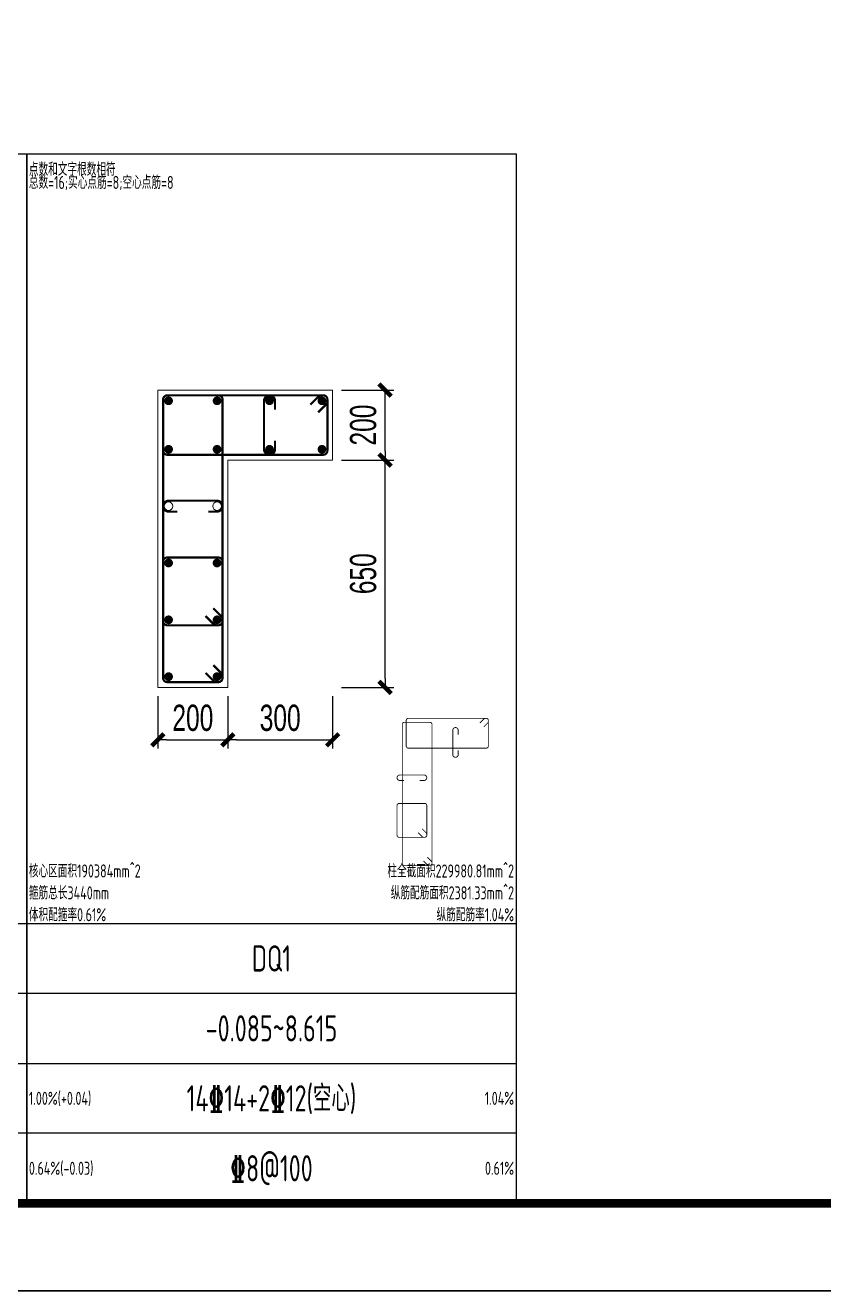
# Model space of a CAD drawing. Extents: x 393367 to 3005760, y 4998 to 826018.
# Drawn here: x 2405727 to 2414860, y 458562 to 473034 of the extents above; entities that cross this region are included whole.
import ezdxf
from ezdxf.enums import TextEntityAlignment as Align

# ---------------------------------------------------------------- set-up
doc = ezdxf.new("R2010")
doc.units = 0
doc.header["$LTSCALE"] = 1000
doc.layers.get('0').update_dxf_attribs({"linetype": 'CONTINUOUS'})
doc.layers.get('Defpoints').update_dxf_attribs({"linetype": 'CONTINUOUS'})
for name, color, linetype in [('-TK', 7, 'CONTINUOUS'), ('TAB', 7, 'CONTINUOUS'), ('z-计算配筋', 7, 'CONTINUOUS'), ('z-详图标注', 3, 'CONTINUOUS')]:
    doc.layers.add(name, color=color, linetype=linetype)
for name, color, linetype, lineweight in [('link', 6, 'CONTINUOUS', 18), ('outline', 7, 'CONTINUOUS', 18), ('REIN', 1, 'CONTINUOUS', 18)]:
    doc.layers.add(name, color=color, linetype=linetype, lineweight=lineweight)
doc.layers.add('yichutu', color=7, linetype='CONTINUOUS', true_color=0xffffff, plot=False)
doc.layers.add('配箍校核', color=34, linetype='CONTINUOUS', plot=False)
doc.styles.add('BW_Dim', font='Bweng.shx', dxfattribs={"width": 0.7, "bigfont": 'hztxt.shx'})
doc.styles.add('BW_Rein', font='Tssdeng.shx', dxfattribs={"width": 0.7, "bigfont": 'hztxt.shx'})
doc.styles.add('TSSD_Rein', font='Tssdeng.shx', dxfattribs={"width": 0.7, "bigfont": 'hztxt.shx'})
doc.dimstyles.new('Cyz_25_100', dxfattribs={"dimtxt": 300, "dimasz": 100, "dimexe": 100, "dimexo": 100, "dimgap": 100, "dimtad": 1, "dimdec": 0, "dimlfac": 0.25, "dimzin": 0, "dimdsep": 46, "dimtxsty": 'BW_Dim', "dimblk": '_bwk', "dimcen": 0, "dimclrt": 7, "dimadec": 0, "dimazin": 0, "dimtfac": 1, "dimtdec": 0, "dimtix": 1, "dimtmove": 2, "dimatfit": 0, "dimfxl": 1, "dimtolj": 1, "dimtzin": 0, "dimarcsym": 0})

# ---------------------------------------------------------------- blocks, each defined once
blk = doc.blocks.new('_bwk')
blk.add_line((-1, 0), (0, 0))
at = {"const_width": 0.5}
blk.add_lwpolyline([(-0.7, -0.7), (0.7, 0.7)], dxfattribs=at)
blk = doc.blocks.new('*D132')
at = {"layer": 'Defpoints', "color": 0}
for p in [(2409243, 468062), (2409843, 468062), (2409243, 465462)]:
    blk.add_point(p, dxfattribs=at)
at = {"layer": 'z-详图标注', "color": 0, "lineweight": -2}
for p, q in [((2409343, 468062), (2409943, 468062)), ((2409843, 465562), (2409843, 467962)), ((2409343, 465462), (2409943, 465462))]:
    blk.add_line(p, q, dxfattribs=at)
at = {"layer": 'z-详图标注', "color": 0, "lineweight": -2, "xscale": 100, "yscale": 100, "zscale": 100}
for p, rotation in [((2409843, 468062), 90), ((2409843, 465462), 270)]:
    blk.add_blockref('_bwk', p, dxfattribs=dict(at, rotation=rotation))
at = {"layer": 'z-详图标注', "color": 7, "insert": (2409593, 466762), "char_height": 300, "attachment_point": 5, "rotation": 90, "style": 'BW_Dim'}
blk.add_mtext('\\A1;650', dxfattribs=at)
blk = doc.blocks.new('*D133')
at = {"layer": 'Defpoints', "color": 0}
for p in [(2409243, 468862), (2409843, 468862), (2409243, 468062)]:
    blk.add_point(p, dxfattribs=at)
at = {"layer": 'z-详图标注', "color": 0, "lineweight": -2}
for p, q in [((2409343, 468862), (2409943, 468862)), ((2409843, 468162), (2409843, 468762)), ((2409343, 468062), (2409943, 468062))]:
    blk.add_line(p, q, dxfattribs=at)
at = {"layer": 'z-详图标注', "color": 0, "lineweight": -2, "xscale": 100, "yscale": 100, "zscale": 100}
for p, rotation in [((2409843, 468862), 90), ((2409843, 468062), 270)]:
    blk.add_blockref('_bwk', p, dxfattribs=dict(at, rotation=rotation))
at = {"layer": 'z-详图标注', "color": 7, "insert": (2409593, 468462), "char_height": 300, "attachment_point": 5, "rotation": 90, "style": 'BW_Dim'}
blk.add_mtext('\\A1;200', dxfattribs=at)
blk = doc.blocks.new('*D134')
at = {"layer": 'Defpoints', "color": 0}
for p in [(2407244, 465462), (2408044, 465462), (2408044, 464862)]:
    blk.add_point(p, dxfattribs=at)
at = {"layer": 'z-详图标注', "color": 0, "lineweight": -2}
for p, q in [((2407244, 465362), (2407244, 464762)), ((2408044, 465362), (2408044, 464762)), ((2407344, 464862), (2407944, 464862))]:
    blk.add_line(p, q, dxfattribs=at)
at = {"layer": 'z-详图标注', "color": 0, "lineweight": -2, "xscale": 100, "yscale": 100, "zscale": 100, "rotation": 180}
blk.add_blockref('_bwk', (2407244, 464862), dxfattribs=at)
at = {"layer": 'z-详图标注', "color": 0, "lineweight": -2, "xscale": 100, "yscale": 100, "zscale": 100}
blk.add_blockref('_bwk', (2408044, 464862), dxfattribs=at)
at = {"layer": 'z-详图标注', "color": 7, "insert": (2407644, 465112), "char_height": 300, "attachment_point": 5, "style": 'BW_Dim'}
blk.add_mtext('\\A1;200', dxfattribs=at)
blk = doc.blocks.new('*D135')
at = {"layer": 'Defpoints', "color": 0}
for p in [(2408044, 465462), (2409243, 465462), (2409243, 464862)]:
    blk.add_point(p, dxfattribs=at)
at = {"layer": 'z-详图标注', "color": 0, "lineweight": -2}
for p, q in [((2408044, 465362), (2408044, 464762)), ((2409243, 465362), (2409243, 464762)), ((2408144, 464862), (2409143, 464862))]:
    blk.add_line(p, q, dxfattribs=at)
at = {"layer": 'z-详图标注', "color": 0, "lineweight": -2, "xscale": 100, "yscale": 100, "zscale": 100, "rotation": 180}
blk.add_blockref('_bwk', (2408044, 464862), dxfattribs=at)
at = {"layer": 'z-详图标注', "color": 0, "lineweight": -2, "xscale": 100, "yscale": 100, "zscale": 100}
blk.add_blockref('_bwk', (2409243, 464862), dxfattribs=at)
at = {"layer": 'z-详图标注', "color": 7, "insert": (2408643, 465112), "char_height": 300, "attachment_point": 5, "style": 'BW_Dim'}
blk.add_mtext('\\A1;300', dxfattribs=at)
blk = doc.blocks.new('A1')
blk.add_lwpolyline([(0, 59400), (0, 0), (84100, 0), (84100, 59400)], close=True)
at = {"const_width": 100}
blk.add_lwpolyline([(2500, 58400), (2500, 1000), (83100, 1000), (83100, 58400)], close=True, dxfattribs=at)
blk = doc.blocks.new('yct-841-594-84100-59400-100-1000')
at = {"layer": 'yichutu', "color": 7, "true_color": 0xffffff}
blk.add_lwpolyline([(0, 0), (0, 59400), (84100, 59400), (84100, 0)], close=True, dxfattribs=at)

msp = doc.modelspace()

# ---------------------------------------------------------------- linework, layer by layer
at = {"layer": '-TK'}
msp.add_line((2342393.38356, 458562.12225), (2415993.38356, 458562.12225), dxfattribs=at)
at = {"layer": 'link', "color": 1}
for points, const_width in [([(2409077.20745, 468607.75258), (2409169.13133, 468699.67646, 0.1989123674), (2409183.19021, 468733.61759), (2409183.19021, 468754.12369, 0.4142135624), (2409135.19021, 468802.12369), (2407351.57691, 468802.12369, 0.4142135624), (2407303.57691, 468754.12369), (2407303.57691, 468170.12369, 0.4142135624), (2407351.57691, 468122.12369), (2409135.19021, 468122.12369, 0.4142135624), (2409183.19021, 468170.12369), (2409183.19021, 468754.12369, 0.4142135624), (2409135.19021, 468802.12369), (2409114.68411, 468802.12369, 0.1989123674), (2409080.74298, 468788.06481), (2408988.8191, 468696.14093)], 25), ([(2407789.2058, 465628.10357), (2407881.12968, 465536.17969, 0.1989123674), (2407915.07081, 465522.12081), (2407935.57691, 465522.12081, 0.4142135624), (2407983.57691, 465570.12081), (2407983.57691, 468754.12369, 0.4142135624), (2407935.57691, 468802.12369), (2407351.57691, 468802.12369, 0.4142135624), (2407303.57691, 468754.12369), (2407303.57691, 465570.12081, 0.4142135624), (2407351.57691, 465522.12081), (2407935.57691, 465522.12081, 0.4142135624), (2407983.57691, 465570.12081), (2407983.57691, 465590.62691, 0.1989123674), (2407969.51803, 465624.56803), (2407877.59415, 465716.49191)], 25), ([(2410282.50308, 463475.33249), (2410328.46502, 463429.37055, 0.1989123674), (2410345.43558, 463422.34111), (2410355.68863, 463422.34111, 0.4142135624), (2410379.68863, 463446.34111), (2410379.68863, 465038.34255, 0.4142135624), (2410355.68863, 465062.34255), (2410063.68863, 465062.34255, 0.4142135624), (2410039.68863, 465038.34255), (2410039.68863, 463446.34111, 0.4142135624), (2410063.68863, 463422.34111), (2410355.68863, 463422.34111, 0.4142135624), (2410379.68863, 463446.34111), (2410379.68863, 463456.59416, 0.1989123674), (2410372.65919, 463473.56472), (2410326.69725, 463519.52666)], 10), ([(2410971.5039, 465010.157), (2411017.46584, 465056.11894, 0.1989123674), (2411024.49528, 465073.0895), (2411024.49528, 465083.34255, 0.4142135624), (2411000.49528, 465107.34255), (2410108.68863, 465107.34255, 0.4142135624), (2410084.68863, 465083.34255), (2410084.68863, 464791.34255, 0.4142135624), (2410108.68863, 464767.34255), (2411000.49528, 464767.34255, 0.4142135624), (2411024.49528, 464791.34255), (2411024.49528, 465083.34255, 0.4142135624), (2411000.49528, 465107.34255), (2410990.24223, 465107.34255, 0.1989123674), (2410973.27167, 465100.31311), (2410927.30973, 465054.35117)], 10)]:
    msp.add_lwpolyline(points, format="xyb", dxfattribs=dict(at, const_width=const_width))
at = {"layer": 'link'}
for points, const_width in [([(2408583.38356, 468284.62369), (2408583.38356, 468184.62369, -1), (2408458.38356, 468184.62369), (2408458.38356, 468739.62369, -1), (2408583.38356, 468739.62369), (2408583.38356, 468639.62369)], 25), ([(2407466.07691, 467472.12297), (2407366.07691, 467472.12297, -1), (2407366.07691, 467597.12297), (2407921.07691, 467597.12297, -1), (2407921.07691, 467472.12297), (2407821.07691, 467472.12297)], 25), ([(2407877.59415, 466366.49263), (2407969.51803, 466274.56875, -0.1989123674), (2407983.57691, 466240.62763), (2407983.57691, 466220.12153, -0.4142135624), (2407935.57691, 466172.12153), (2407351.57691, 466172.12153, -0.4142135624), (2407303.57691, 466220.12153), (2407303.57691, 466899.12225, -0.4142135624), (2407351.57691, 466947.12225), (2407935.57691, 466947.12225, -0.4142135624), (2407983.57691, 466899.12225), (2407983.57691, 466220.12153, -0.4142135624), (2407935.57691, 466172.12153), (2407915.07081, 466172.12153, -0.1989123674), (2407881.12968, 466186.1804), (2407789.2058, 466278.10429)], 25), ([(2410679.59195, 464743.59255), (2410679.59195, 464693.59255, -1), (2410617.09195, 464693.59255), (2410617.09195, 464971.09255, -1), (2410679.59195, 464971.09255), (2410679.59195, 464921.09255)], 10), ([(2410060.93863, 464397.34219), (2410010.93863, 464397.34219, -1), (2410010.93863, 464459.84219), (2410288.43863, 464459.84219, -1), (2410288.43863, 464397.34219), (2410238.43863, 464397.34219)], 10), ([(2410266.69725, 463844.52702), (2410312.65919, 463798.56508, -0.1989123674), (2410319.68863, 463781.59452), (2410319.68863, 463771.34147, -0.4142135624), (2410295.68863, 463747.34147), (2410003.68863, 463747.34147, -0.4142135624), (2409979.68863, 463771.34147), (2409979.68863, 464110.84183, -0.4142135624), (2410003.68863, 464134.84183), (2410295.68863, 464134.84183, -0.4142135624), (2410319.68863, 464110.84183), (2410319.68863, 463771.34147, -0.4142135624), (2410295.68863, 463747.34147), (2410285.43558, 463747.34147, -0.1989123674), (2410268.46502, 463754.37091), (2410222.50308, 463800.33285)], 10)]:
    msp.add_lwpolyline(points, format="xyb", dxfattribs=dict(at, const_width=const_width))
at = {"layer": 'outline'}
msp.add_lwpolyline([(2408043.57691, 468062.12369), (2408043.57691, 465462.12081), (2407243.57691, 465462.12081), (2407243.57691, 468862.12369), (2409243.19021, 468862.12369), (2409243.19021, 468062.12369)], close=True, dxfattribs=at)
at = {"layer": 'REIN', "const_width": 50}
for points in [[(2407341.07691, 468739.62369, 1), (2407391.07691, 468739.62369, 1)], [(2407896.07691, 468739.62369, 1), (2407946.07691, 468739.62369, 1)], [(2408495.88356, 468739.62369, 1), (2408545.88356, 468739.62369, 1)], [(2409095.69021, 468739.62369, 1), (2409145.69021, 468739.62369, 1)], [(2407341.07691, 468184.62369, 1), (2407391.07691, 468184.62369, 1)], [(2407896.07691, 468184.62369, 1), (2407946.07691, 468184.62369, 1)], [(2408495.88356, 468184.62369, 1), (2408545.88356, 468184.62369, 1)], [(2409095.69021, 468184.62369, 1), (2409145.69021, 468184.62369, 1)], [(2407341.07691, 466884.62225, 1), (2407391.07691, 466884.62225, 1)], [(2407896.07691, 466884.62225, 1), (2407946.07691, 466884.62225, 1)], [(2407341.07691, 466234.62153, 1), (2407391.07691, 466234.62153, 1)], [(2407896.07691, 466234.62153, 1), (2407946.07691, 466234.62153, 1)], [(2407341.07691, 465584.62081, 1), (2407391.07691, 465584.62081, 1)], [(2407896.07691, 465584.62081, 1), (2407946.07691, 465584.62081, 1)]]:
    msp.add_lwpolyline(points, format="xyb", close=True, dxfattribs=at)
at = {"layer": 'REIN'}
for points in [[(2407316.07691, 467534.62297, 1), (2407416.07691, 467534.62297, 1)], [(2407871.07691, 467534.62297, 1), (2407971.07691, 467534.62297, 1)]]:
    msp.add_lwpolyline(points, format="xyb", close=True, dxfattribs=at)
at = {"layer": 'TAB'}
for points in [[(2400143.38356, 459562.12225), (2400143.38356, 471562.12225), (2405743.38356, 471562.12225), (2405743.38356, 459562.12225), (2400143.38356, 459562.12225), (2400143.38356, 462762.12225), (2405743.38356, 462762.12225), (2405743.38356, 461962.12225), (2400143.38356, 461962.12225), (2400143.38356, 461162.12225), (2405743.38356, 461162.12225), (2405743.38356, 460362.12225), (2400143.38356, 460362.12225), (2400143.38356, 459562.12225)], [(2405743.38356, 459562.12225), (2405743.38356, 471562.12225), (2411343.38356, 471562.12225), (2411343.38356, 459562.12225), (2405743.38356, 459562.12225), (2405743.38356, 462762.12225), (2411343.38356, 462762.12225), (2411343.38356, 461962.12225), (2405743.38356, 461962.12225), (2405743.38356, 461162.12225), (2411343.38356, 461162.12225), (2411343.38356, 460362.12225), (2405743.38356, 460362.12225), (2405743.38356, 459562.12225)]]:
    msp.add_lwpolyline(points, dxfattribs=at)

# ---------------------------------------------------------------- block references
at = {"layer": '-TK'}
msp.add_blockref('A1', (2339893.38356, 458562.12225), dxfattribs=at)
at = {"layer": 'yichutu'}
msp.add_blockref('yct-841-594-84100-59400-100-1000', (2339893.38356, 458562.12225), dxfattribs=at)

# ---------------------------------------------------------------- texts
at = {"layer": 'z-计算配筋', "style": 'TSSD_Rein', "width": 0.7}
for s, p in [('DQ1', (2408543.38356, 462362.12225)), ('-0.085~8.615', (2408543.38356, 461562.12225)), ('14%%13214+2%%13212(空心)', (2408543.38356, 460762.12225)), ('%%1328@100', (2408543.38356, 459962.12225))]:
    msp.add_text(s, height=300, dxfattribs=at).set_placement(p, align=Align.MIDDLE_CENTER)
at = {"layer": '配箍校核', "style": 'BW_Rein', "width": 0.7}
for s, p in [('点数和文字根数相符', (2405768.38356, 471312.12225)), ('总数=16;实心点筋=8;空心点筋=8', (2405768.38356, 471162.12225)), ('核心区面积190384mm^ 2', (2405768.38356, 463287.12225)), ('箍筋总长3440mm', (2405768.38356, 463037.12225)), ('体积配箍率0.61%', (2405768.38356, 462787.12225))]:
    msp.add_text(s, height=150, dxfattribs=at).set_placement(p)
for s, p in [('柱全截面积229980.81mm^ 2', (2411318.38356, 463287.12225)), ('纵筋配筋面积2381.33mm^ 2', (2411318.38356, 463037.12225)), ('纵筋配筋率1.04%', (2411318.38356, 462787.12225))]:
    msp.add_text(s, height=150, dxfattribs=at).set_placement(p, align=Align.RIGHT)
msp.add_text('1.00%(+0.04)', height=150, dxfattribs=at).set_placement((2405768.38356, 460762.12225), align=Align.MIDDLE_LEFT)
msp.add_text('1.04%', height=150, dxfattribs=at).set_placement((2411318.38356, 460762.12225), align=Align.MIDDLE_RIGHT)
at = {"layer": '配箍校核', "color": 1, "style": 'BW_Rein', "width": 0.7}
msp.add_text('0.64%(-0.03)', height=150, dxfattribs=at).set_placement((2405768.38356, 459962.12225), align=Align.MIDDLE_LEFT)
msp.add_text('0.61%', height=150, dxfattribs=at).set_placement((2411318.38356, 459962.12225), align=Align.MIDDLE_RIGHT)

# ---------------------------------------------------------------- dimensions: what is measured, and where the dimension line sits
at = {"layer": 'z-详图标注'}
for base, p1, p2, picture, middle in [((2409843.19021, 468862.12369), (2409243.19021, 468062.12369), (2409243.19021, 468862.12369), '*D133', (2409593.19021, 468462.12369)), ((2409843.19021, 468062.12369), (2409243.19021, 465462.12081), (2409243.19021, 468062.12369), '*D132', (2409593.19021, 466762.12225))]:
    dim = msp.add_linear_dim(base=base, p1=p1, p2=p2, angle=90, dimstyle='Cyz_25_100', dxfattribs=at)
    dim.commit()
    dim.dimension.update_dxf_attribs({"geometry": picture, "text_midpoint": middle})
for base, p1, p2, picture, middle in [((2408043.57691, 464862.12081), (2407243.57691, 465462.12081), (2408043.57691, 465462.12081), '*D134', (2407643.57691, 465112.12081)), ((2409243.19021, 464862.12081), (2408043.57691, 465462.12081), (2409243.19021, 465462.12081), '*D135', (2408643.38356, 465112.12081))]:
    dim = msp.add_linear_dim(base=base, p1=p1, p2=p2, dimstyle='Cyz_25_100', dxfattribs=at)
    dim.commit()
    dim.dimension.update_dxf_attribs({"geometry": picture, "text_midpoint": middle})

doc.saveas('drawing.dxf')
